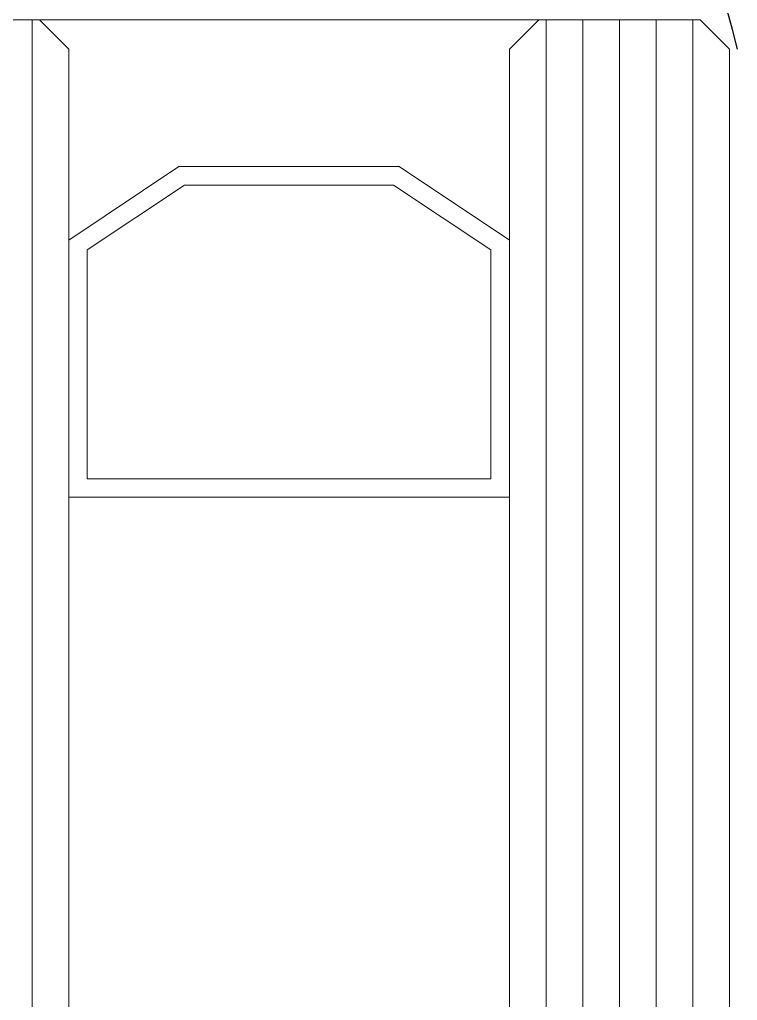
# Model space of a CAD drawing. Header units: millimetres. Extents: x 182 to 305, y 81 to 164.
# Drawn here: x 261.20336 to 261.22291, y 109.65807 to 109.68477 of the extents above; entities that cross this region are included whole.
import ezdxf

# ---------------------------------------------------------------- set-up
doc = ezdxf.new("R2010")
doc.units = ezdxf.units.MM
doc.layers.add('Cascio-Accesorios', color=7, linetype='Continuous')
doc.layers.add('Cascio-Silicona', color=7, linetype='Continuous')
doc.layers.add('Cascio-vidrio', color=7, linetype='Continuous', lineweight=9)

msp = doc.modelspace()

# ---------------------------------------------------------------- linework, layer by layer
at = {"layer": 'Cascio-Accesorios', "color": 252}
msp.add_ellipse((261.199416, 109.692763, -1322.203034), major_axis=(-0.0101605542896096, -3e-16), ratio=0.787162, dxfattribs=at)
msp.add_ellipse((261.199416, 109.692763, -1322.203034), major_axis=(-0.0101605542896096, -3e-16), ratio=0.787162, dxfattribs=at)
at = {"layer": 'Cascio-Silicona', "color": 252}
msp.add_arc((260.867981, 109.592651, -1322.203034), 0.3664824797977437, 14.428066, 17.177679, dxfattribs=at)
msp.add_arc((260.867981, 109.592651, -1322.203034), 0.3664824797977437, 14.428066, 17.177679, dxfattribs=at)
at = {"layer": 'Cascio-vidrio', "color": 252, "lineweight": 5}
msp.add_line((261.203695, 109.684767, -1322.203034), (261.217494, 109.684767, -1322.203034), dxfattribs=at)
msp.add_line((261.203695, 109.684767, -1322.203034), (261.217494, 109.684767, -1322.203034), dxfattribs=at)
at = {"layer": 'Cascio-vidrio', "color": 252, "ltscale": 0.8}
for p, q in [((261.203695, 109.587454, -1322.203034), (261.203695, 109.684767, -1322.203034)), ((261.203695, 109.587454, -1322.203034), (261.203695, 109.684767, -1322.203034)), ((261.217694, 109.587454, -1322.203034), (261.217694, 109.684767, -1322.203034)), ((261.217694, 109.587454, -1322.203034), (261.217694, 109.684767, -1322.203034)), ((261.218694, 109.587454, -1322.203034), (261.218694, 109.684767, -1322.203034)), ((261.218694, 109.587454, -1322.203034), (261.218694, 109.684767, -1322.203034)), ((261.219694, 109.587454, -1322.203034), (261.219694, 109.684767, -1322.203034)), ((261.219694, 109.587454, -1322.203034), (261.219694, 109.684767, -1322.203034)), ((261.220694, 109.587454, -1322.203034), (261.220694, 109.684767, -1322.203034)), ((261.220694, 109.587454, -1322.203034), (261.220694, 109.684767, -1322.203034)), ((261.221694, 109.587454, -1322.203034), (261.221694, 109.684767, -1322.203034)), ((261.221694, 109.587454, -1322.203034), (261.221694, 109.684767, -1322.203034))]:
    msp.add_line(p, q, dxfattribs=at)
at = {"layer": 'Cascio-vidrio', "color": 252, "lineweight": 13}
for p, q in [((261.207695, 109.680767, -1322.203034), (261.204695, 109.678768, -1322.203034)), ((261.207695, 109.680767, -1322.203034), (261.204695, 109.678768, -1322.203034)), ((261.213695, 109.680767, -1322.203034), (261.207695, 109.680767, -1322.203034)), ((261.213695, 109.680767, -1322.203034), (261.207695, 109.680767, -1322.203034)), ((261.213695, 109.680767, -1322.203034), (261.216694, 109.678768, -1322.203034)), ((261.213695, 109.680767, -1322.203034), (261.216694, 109.678768, -1322.203034)), ((261.207846, 109.680267, -1322.203034), (261.205195, 109.6785, -1322.203034)), ((261.207846, 109.680267, -1322.203034), (261.205195, 109.6785, -1322.203034)), ((261.213543, 109.680267, -1322.203034), (261.207846, 109.680267, -1322.203034)), ((261.213543, 109.680267, -1322.203034), (261.207846, 109.680267, -1322.203034)), ((261.213543, 109.680267, -1322.203034), (261.216194, 109.6785, -1322.203034)), ((261.213543, 109.680267, -1322.203034), (261.216194, 109.6785, -1322.203034)), ((261.204695, 109.678768, -1322.203034), (261.204695, 109.671768, -1322.203034)), ((261.204695, 109.678768, -1322.203034), (261.204695, 109.671768, -1322.203034)), ((261.216694, 109.671768, -1322.203034), (261.216694, 109.678768, -1322.203034)), ((261.216694, 109.671768, -1322.203034), (261.216694, 109.678768, -1322.203034)), ((261.205195, 109.6785, -1322.203034), (261.205195, 109.672268, -1322.203034)), ((261.205195, 109.6785, -1322.203034), (261.205195, 109.672268, -1322.203034)), ((261.216194, 109.672268, -1322.203034), (261.216194, 109.6785, -1322.203034)), ((261.216194, 109.672268, -1322.203034), (261.216194, 109.6785, -1322.203034)), ((261.205195, 109.672268, -1322.203034), (261.216194, 109.672268, -1322.203034)), ((261.205195, 109.672268, -1322.203034), (261.216194, 109.672268, -1322.203034)), ((261.204695, 109.671768, -1322.203034), (261.216694, 109.671768, -1322.203034)), ((261.204695, 109.671768, -1322.203034), (261.216694, 109.671768, -1322.203034))]:
    msp.add_line(p, q, dxfattribs=at)
at = {"layer": 'Cascio-vidrio', "color": 252, "ltscale": 0.8, "elevation": -1322.203034}
for points in [[(261.204695, 109.587454), (261.204695, 109.683967), (261.203895, 109.684767), (261.201496, 109.684767), (261.200696, 109.683967), (261.200696, 109.587454)], [(261.204695, 109.587454), (261.204695, 109.683967), (261.203895, 109.684767), (261.201496, 109.684767), (261.200696, 109.683967), (261.200696, 109.587454)], [(261.222694, 109.587454), (261.222694, 109.683967), (261.221894, 109.684767), (261.217494, 109.684767), (261.216694, 109.683967), (261.216694, 109.587454)], [(261.222694, 109.587454), (261.222694, 109.683967), (261.221894, 109.684767), (261.217494, 109.684767), (261.216694, 109.683967), (261.216694, 109.587454)]]:
    msp.add_lwpolyline(points, dxfattribs=at)

doc.saveas('drawing.dxf')
